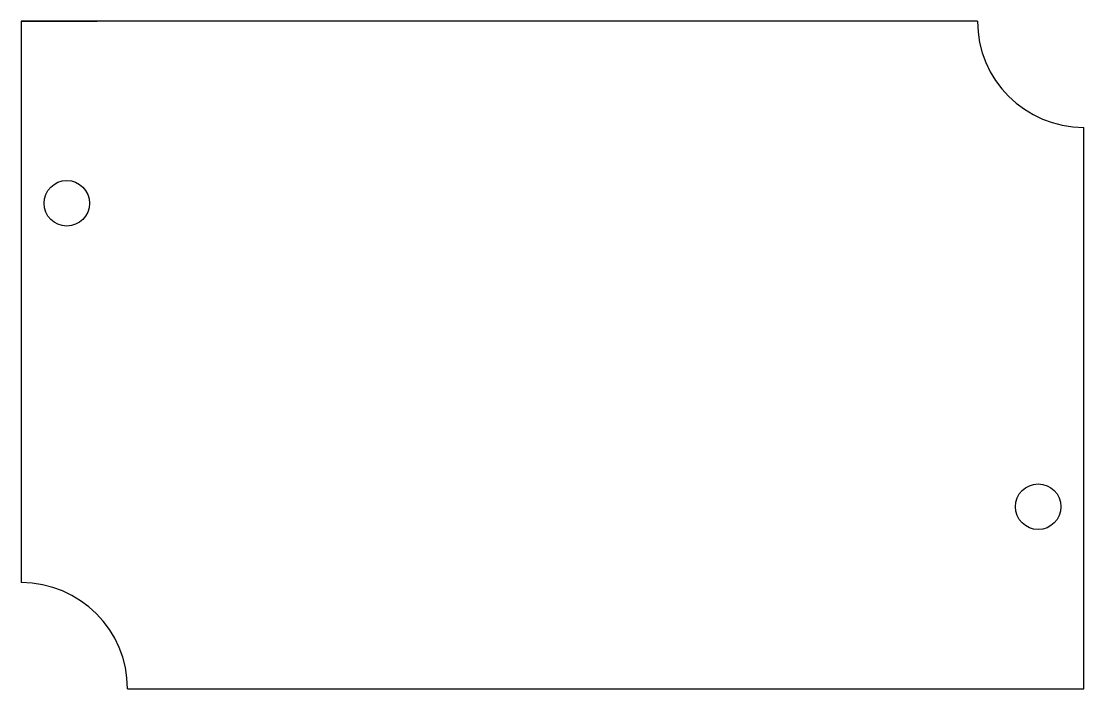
# Model space of a CAD drawing. Header units: millimetres. Extents: x 1033.2 to 1103.2, y 702.1 to 746.1.
import ezdxf

# ---------------------------------------------------------------- set-up
doc = ezdxf.new("R2010")
doc.units = ezdxf.units.MM

msp = doc.modelspace()

# ---------------------------------------------------------------- linework, layer by layer
for p, q in [((1096.226, 746.064), (1033.226, 746.064)), ((1033.226, 746.064), (1033.226, 709.064)), ((1033.226, 746.064), (1038.226, 746.064)), ((1103.226, 702.064), (1103.226, 739.064)), ((1040.226, 702.064), (1103.226, 702.064))]:
    msp.add_line(p, q)
for centre in [(1036.226, 734.064), (1100.226, 714.064)]:
    msp.add_circle(centre, 1.5)
for centre, start, end in [((1103.226, 746.064), 180, 270), ((1033.226, 702.064), 0, 90)]:
    msp.add_arc(centre, 7, start, end)

doc.saveas('drawing.dxf')
